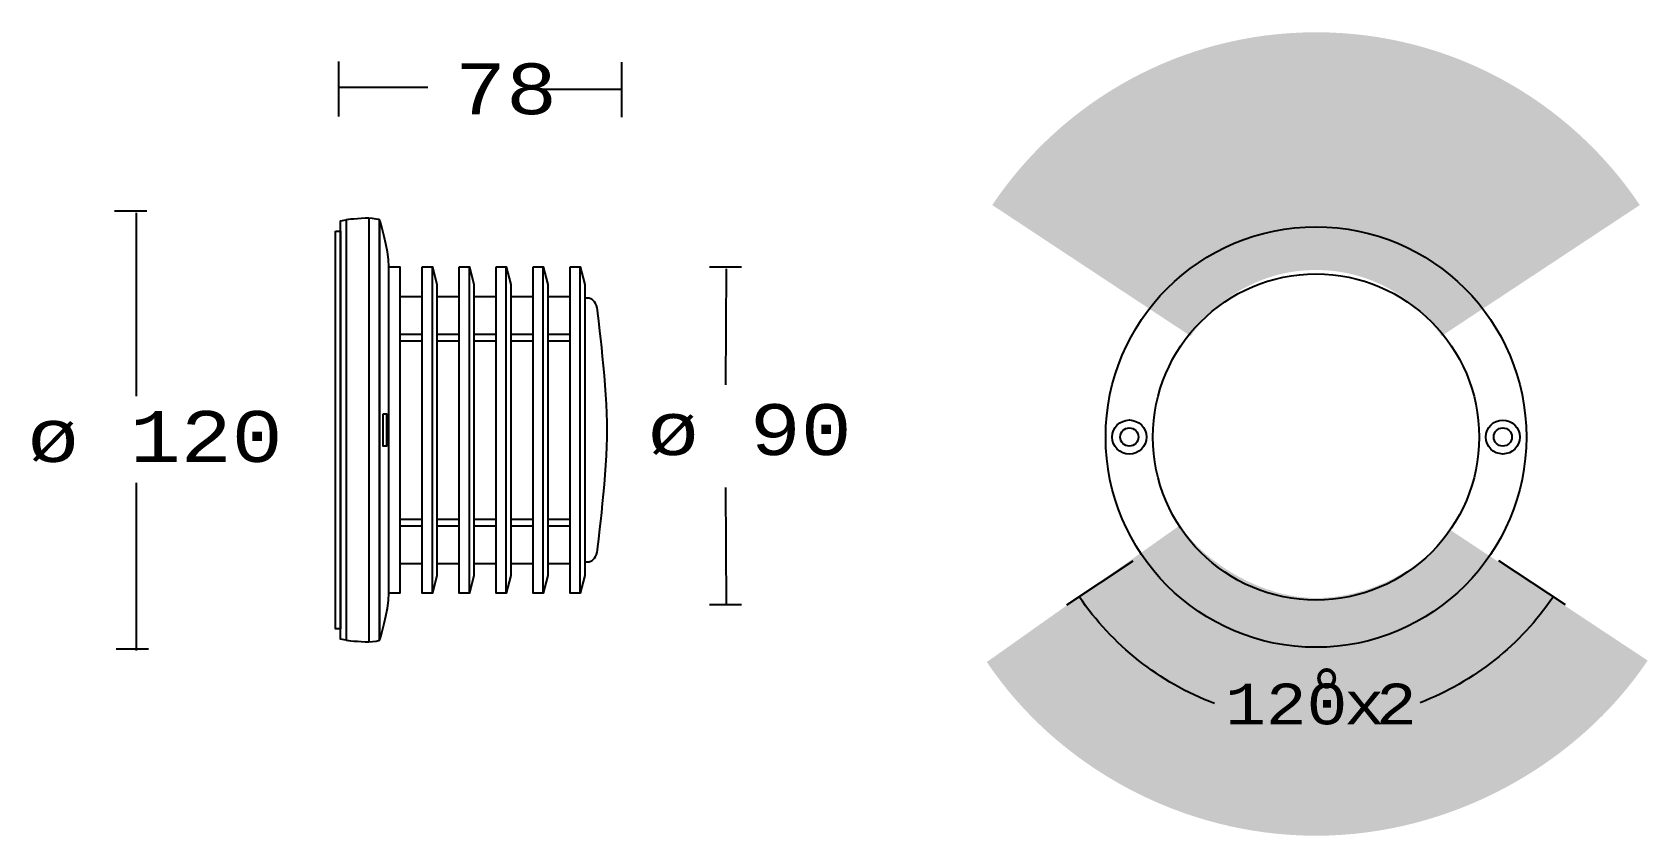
# Model space of a CAD drawing. Extents: x 1 to 245, y 0 to 122.
import ezdxf

# ---------------------------------------------------------------- set-up
doc = ezdxf.new("R2010")
doc.units = 0
doc.layers.add('LIVELLO_1', color=160, linetype='Continuous')
doc.styles.add('STD', font='txt')

# ---------------------------------------------------------------- blocks, each defined once
blk = doc.blocks.new('AI9-BLK1')
at = {"layer": 'LIVELLO_1'}
h = blk.add_hatch(color=2, dxfattribs=at)
h.dxf.hatch_style = 2
edge = h.paths.add_edge_path()
edge.add_spline(control_points=[(121.41, 34.67), (110.83, 50.45), (92.83, 60.83), (72.4, 60.83), (51.98, 60.83), (33.97, 50.45), (23.39, 34.67), (23.39, 34.67), (53.42, 14.83), (53.42, 14.83), (57.56, 20.87), (64.52, 24.84), (72.4, 24.84), (80.28, 24.84), (87.24, 20.87), (91.39, 14.83)], knot_values=[0, 0, 0, 0, 1, 1, 1, 2, 2, 2, 3, 3, 3, 4, 4, 4, 5, 5, 5, 5], degree=3, periodic=0)
h = blk.add_hatch(color=2, dxfattribs=at)
h.dxf.hatch_style = 2
edge = h.paths.add_edge_path()
edge.add_spline(control_points=[(122.6, -34.3), (112.01, -50.07), (92.83, -60.83), (72.4, -60.83), (51.98, -60.83), (33.15, -50.3), (22.57, -34.53), (22.57, -34.53), (51.77, -13.84), (51.77, -13.84), (55.92, -19.88), (64.52, -24.84), (72.4, -24.84), (80.28, -24.84), (88.56, -20.57), (92.71, -14.53)], knot_values=[0, 0, 0, 0, 1, 1, 1, 2, 2, 2, 3, 3, 3, 4, 4, 4, 5, 5, 5, 5], degree=3, periodic=0)
at = {"layer": 'LIVELLO_1', "color": 7}
for p, q in [((-75.52, 48.07), (-75.52, 56.39)), ((-32.7, 47.99), (-32.7, 56.31)), ((-75.52, 52.51), (-62.02, 52.54)), ((-32.78, 52.18), (-44.55, 52.15)), ((-104.59, 33.74), (-109.48, 33.74)), ((-106.18, 33.49), (-106.21, 5.73)), ((-70.96, 32.67), (-70.96, -31.46)), ((-61.36, -24.09), (-61.36, 25.3)), ((-55.76, -24.09), (-55.76, 25.3)), ((-50.16, -24.09), (-50.16, 25.3)), ((-44.56, -24.09), (-44.56, 25.3)), ((-38.96, -24.09), (-38.96, 25.3)), ((-14.54, 25.25), (-19.43, 25.25)), ((-16.86, 25.01), (-17.01, 7.46)), ((-66.3, 20.81), (-62.92, 20.81)), ((-60.7, 20.81), (-57.32, 20.81)), ((-55.1, 20.81), (-51.72, 20.81)), ((-49.5, 20.81), (-46.12, 20.81)), ((-43.9, 20.81), (-40.52, 20.81)), ((-66.3, 15.11), (-62.92, 15.11)), ((-60.7, 15.11), (-57.32, 15.11)), ((-55.1, 15.11), (-51.72, 15.11)), ((-49.5, 15.11), (-46.12, 15.11)), ((-43.9, 15.11), (-40.52, 15.11)), ((-66.3, 14.1), (-62.92, 14.1)), ((-60.7, 14.1), (-57.32, 14.1)), ((-55.1, 14.1), (-51.72, 14.1)), ((-49.5, 14.1), (-46.12, 14.1)), ((-43.9, 14.1), (-40.52, 14.1)), ((-106.21, -7.4), (-106.18, -32.78)), ((-16.98, -8.09), (-16.86, -25.89)), ((-66.3, -12.89), (-62.92, -12.89)), ((-66.3, -13.89), (-62.92, -13.89)), ((-60.7, -12.89), (-57.32, -12.89)), ((-60.7, -13.89), (-57.32, -13.89)), ((-55.1, -12.89), (-51.72, -12.89)), ((-55.1, -13.89), (-51.72, -13.89)), ((-49.5, -12.89), (-46.12, -12.89)), ((-49.5, -13.89), (-46.12, -13.89)), ((-43.9, -12.89), (-40.52, -12.89)), ((-43.9, -13.89), (-40.52, -13.89)), ((34.66, -25.88), (44.72, -19.2)), ((110.14, -25.88), (100.08, -19.2)), ((-66.3, -19.6), (-62.92, -19.6)), ((-60.7, -19.6), (-57.32, -19.6)), ((-55.1, -19.6), (-51.72, -19.6)), ((-49.5, -19.6), (-46.12, -19.6)), ((-43.9, -19.6), (-40.52, -19.6)), ((-14.54, -25.88), (-19.43, -25.88)), ((-104.32, -32.58), (-109.2, -32.58))]:
    blk.add_line(p, q, dxfattribs=at)
for points in [[(-75.26, 32.29), (-74.4, 32.44), (-74.4, -31.23), (-75.26, -31.08)], [(-76.01, 30.73), (-75.26, 30.73), (-75.26, -29.51), (-76.01, -29.51)], [(-67.93, 25.3), (-66.3, 25.3), (-66.3, -24.09), (-67.93, -24.09)], [(-62.92, 25.3), (-61.36, 25.3), (-60.7, 22.63), (-60.7, -21.42), (-61.36, -24.09), (-62.92, -24.09)], [(-57.32, 25.3), (-55.76, 25.3), (-55.1, 22.63), (-55.1, -21.42), (-55.76, -24.09), (-57.32, -24.09)], [(-51.72, 25.3), (-50.16, 25.3), (-49.5, 22.63), (-49.5, -21.42), (-50.16, -24.09), (-51.72, -24.09)], [(-46.12, 25.3), (-44.56, 25.3), (-43.9, 22.63), (-43.9, -21.42), (-44.56, -24.09), (-46.12, -24.09)], [(-40.52, 25.3), (-38.96, 25.3), (-38.3, 22.63), (-38.3, -21.42), (-38.96, -24.09), (-40.52, -24.09)], [(-68.78, 3.04), (-68.31, 3.04), (-68.31, -1.83), (-68.78, -1.83)]]:
    blk.add_lwpolyline(points, close=True, dxfattribs=at)
for centre, radius in [((72.4, -0.46), 31.84), ((72.4, -0.46), 24.69), ((44.14, -0.46), 2.58), ((44.13, -0.46), 1.38), ((100.67, -0.46), 2.57), ((100.67, -0.46), 1.38)]:
    blk.add_circle(centre, radius, dxfattribs=at)
for points, knots in [([(-74.4, -31.23), (-74.4, -31.23), (-74.4, 32.44), (-74.4, 32.44), (-74.4, 32.44), (-72.41, 32.67), (-70.96, 32.67), (-70.23, 32.67), (-69.34, 32.44), (-69.34, 32.44), (-69.34, 32.44), (-69.34, -31.23), (-69.34, -31.23), (-69.34, -31.23), (-70.23, -31.46), (-70.96, -31.46), (-72.41, -31.46), (-74.4, -31.23), (-74.4, -31.23)], [0, 0, 0, 0, 1, 1, 1, 2, 2, 2, 3, 3, 3, 4, 4, 4, 5, 5, 5, 6, 6, 6, 6]), ([(-69.34, 32.44), (-69.34, 32.44), (-67.93, 28.08), (-67.93, 25.3), (-67.93, 25.3), (-67.93, -24.09), (-67.93, -24.09), (-67.93, -26.87), (-69.34, -31.23), (-69.34, -31.23), (-69.34, -31.23), (-69.34, -9.76), (-69.34, -9.76), (-69.34, -9.76), (-69.34, 32.44), (-69.34, 32.44)], [0, 0, 0, 0, 1, 1, 1, 2, 2, 2, 3, 3, 3, 4, 4, 4, 5, 5, 5, 5]), ([(-38.3, 20.56), (-38.3, 20.56), (-37.64, 20.56), (-37.64, 20.56), (-37.39, 20.56), (-36.58, 20.15), (-36.42, 19.1), (-36.26, 18.05), (-34.88, 6.73), (-34.88, 0.61), (-34.88, -5.51), (-36.26, -16.84), (-36.42, -17.89), (-36.58, -18.94), (-37.39, -19.35), (-37.64, -19.35), (-37.64, -19.35), (-38.3, -19.35), (-38.3, -19.35), (-38.3, -19.35), (-38.3, 0.61), (-38.3, 0.61), (-38.3, 0.61), (-38.3, 20.56), (-38.3, 20.56)], [0, 0, 0, 0, 1, 1, 1, 2, 2, 2, 3, 3, 3, 4, 4, 4, 5, 5, 5, 6, 6, 6, 7, 7, 7, 8, 8, 8, 8])]:
    blk.add_open_spline(points, degree=3, knots=knots, dxfattribs=at)
for points in [[(57.03, -40.83), (48.67, -37.64), (41.52, -31.94), (36.57, -24.65)], [(108.27, -24.71), (103.39, -31.88), (96.37, -37.5), (88.16, -40.7)]]:
    blk.add_open_spline(points, degree=3, dxfattribs=at)
at = {"layer": 'LIVELLO_1', "color": 7, "attachment_point": 1, "style": 'STD'}
for s, insert, char_height in [('\\fCourier|b0|i0;\\H7.6999;\\C7;78', (-57.92, 56.12), 7.6998), ('\\fCourier|b0|i0;\\H7.6999;\\C7;ø 120', (-122.6, 3.48), 7.6998), ('\\fCourier|b0|i0;\\H7.6999;\\C7;ø 90', (-28.74, 4.52), 7.6998), ('\\fSymbol|b0|i0;\\H7.6999;\\C7;°', (71.95, -35.56), 7.6998), ('\\fCourier|b0|i0;\\H6.1597;\\C7;120', (58.63, -37.8), 6.1597), ('\\fCourier|b0|i0;\\H6.1597;\\C7; x ', (70.46, -37.8), 6.1597), ('\\fCourier|b0|i0;\\H6.1597;\\C7;2', (81.47, -37.8), 6.1597)]:
    blk.add_mtext(s, dxfattribs=dict(at, insert=insert, char_height=char_height))

msp = doc.modelspace()

# ---------------------------------------------------------------- block references
at = {"layer": 'LIVELLO_1', "color": 7}
msp.add_blockref('AI9-BLK1', (122.495624, 60.82695), dxfattribs=at)

doc.saveas('drawing.dxf')
